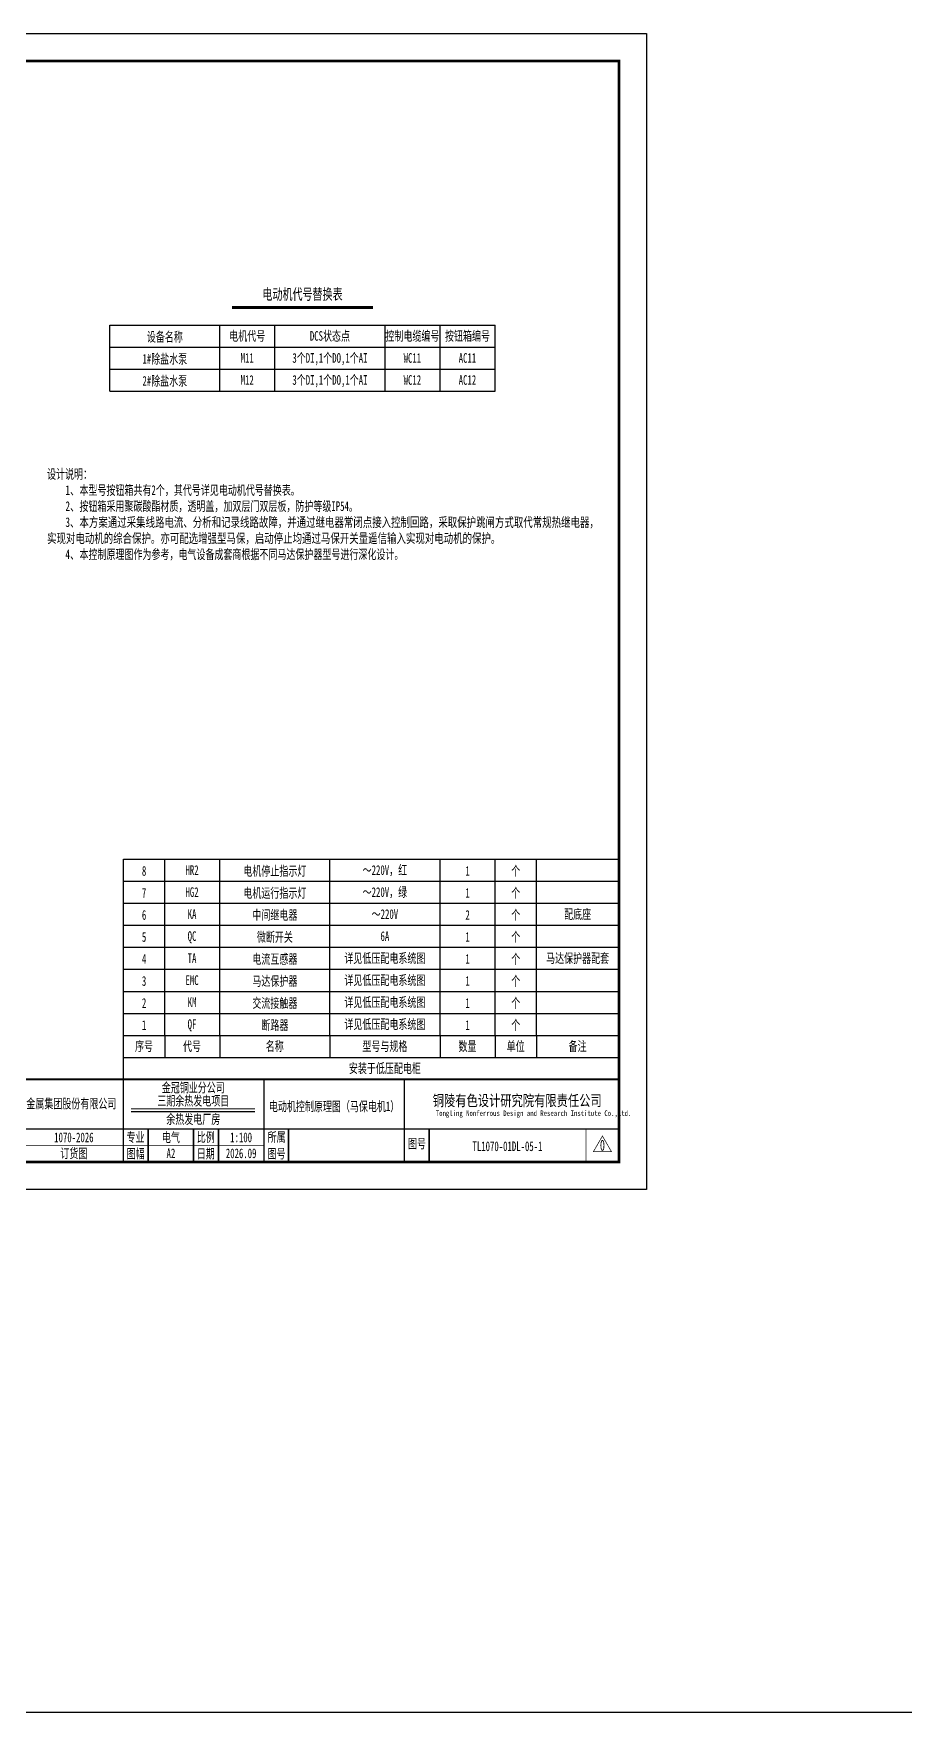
# Model space of a CAD drawing. Header units: millimetres. Extents: x -24326 to 675674, y 148048 to 606396.
# Drawn here: x 133110 to 164740, y 148048 to 209048 of the extents above; entities that cross this region are included whole.
import ezdxf
from ezdxf.enums import TextEntityAlignment as Align

# ---------------------------------------------------------------- set-up
doc = ezdxf.new("R2010")
doc.units = ezdxf.units.MM
doc.linetypes.add('常规', pattern=[20, 10, 0, 10])
doc.layers.add('CAXA0层', color=7, linetype='Continuous', lineweight=25)
doc.layers.add('SW', color=8, linetype='Continuous', lineweight=20)
for name, color, linetype in [('TEXT', 4, 'Continuous'), ('动力平面导线层', 3, '常规'), ('图框', 7, 'Continuous'), ('照明平面设备层', 1, 'Continuous')]:
    doc.layers.add(name, color=color, linetype=linetype)
doc.styles.add('HZ', font='simsun.ttf', dxfattribs={"width": 0.75})
doc.styles.add('标准', font='NSimSun.ttf', dxfattribs={"width": 0.667})

# ---------------------------------------------------------------- blocks, each defined once
blk = doc.blocks.new('3')
at = {"layer": 'TEXT', "color": 7, "lineweight": 25, "style": 'HZ', "width": 0.75}
for s, height, p in [('铜陵有色设计研究院有限责任公司', 400, (221501, 249018)), ('Tongling Nonferrous Design and Research Institute Co.,Ltd.', 200, (221613, 248659))]:
    blk.add_text(s, height=height, dxfattribs=at).set_placement(p)
blk = doc.blocks.new('铜陵有色图签02')
at = {"layer": '图框', "linetype": 'Continuous', "lineweight": 50}
for p, q in [((-38401, 3003), (-38401, 1)), ((-29100, 3001), (-29100, 0))]:
    blk.add_line(p, q, dxfattribs=at)
at = {"layer": '图框', "color": 7, "linetype": 'Continuous', "lineweight": 25}
for p, q in [((-36201, 3010), (-36201, 9)), ((-34701, 3010), (-34701, 9)), ((-33401, 3017), (-33401, 16)), ((-31901, 3017), (-31901, 16)), ((-30601, 3017), (-30601, 16)), ((-29100, 1201), (-37501, 1201))]:
    blk.add_line(p, q, dxfattribs=at)
at = {"layer": '图框', "color": 7, "linetype": 'Continuous', "lineweight": 35}
for p, q in [((-27300, 3001), (-27300, 1)), ((-21600, 1197), (-21600, -3)), ((-17100, 1200), (-17100, 0)), ((-15450, 0), (-15450, 1200)), ((-14550, 1200), (-14550, 0)), ((-12000, 1201), (-12000, 1)), ((-6900, 1202), (-6900, 2))]:
    blk.add_line(p, q, dxfattribs=at)
at = {"layer": '图框', "lineweight": 25}
blk.add_line((-17723, 1830), (-13223, 1830), dxfattribs=at)
at = {"layer": '图框', "lineweight": 70, "const_width": 70}
blk.add_lwpolyline([(-17980, 3001), (0, 3001), (-38401, 3001)], dxfattribs=at)
at = {"layer": '图框', "color": 7, "linetype": 'Continuous', "lineweight": 25, "const_width": 25}
for points in [[(-37501, 3000), (-37501, 0)], [(-25800, 3001), (-25800, 1)], [(-24300, 3001), (-24300, 1)], [(-23100, 2401), (-37501, 2401)], [(-23100, 1801), (-37501, 1801)], [(-12900, 600), (-18000, 600), (-37501, 600)], [(-23100, 1201), (-29100, 1201)], [(-602, 943), (-932, 371), (-272, 371), (-602, 943)]]:
    blk.add_lwpolyline(points, dxfattribs=at)
at = {"layer": '图框', "linetype": 'Continuous', "lineweight": 50, "const_width": 50}
for points in [[(-23100, 3001), (-23100, 1)], [(-18000, 3000), (-18000, 0)]]:
    blk.add_lwpolyline(points, dxfattribs=at)
at = {"layer": '图框', "lineweight": 50, "const_width": 50}
for points in [[(-12900, 3001), (-12900, 1)], [(-7800, 3001), (-7800, 1)], [(0, 3000), (0, 0)], [(-23100, 1200), (0, 1200)]]:
    blk.add_lwpolyline(points, dxfattribs=at)
at = {"layer": '图框', "lineweight": 25, "const_width": 35}
blk.add_lwpolyline([(-17723, 1930), (-13223, 1930)], dxfattribs=at)
at = {"layer": '图框', "color": 7, "linetype": 'Continuous', "lineweight": 35, "const_width": 25}
blk.add_lwpolyline([(-1200, 1201), (-1200, 0)], dxfattribs=at)
at = {"layer": '图框', "linetype": 'Continuous', "lineweight": 70, "const_width": 70}
blk.add_lwpolyline([(-38401, 1), (0, 0)], dxfattribs=at)
at = {"layer": '图框', "lineweight": 25}
blk.add_blockref('3', (-228268, -246986), dxfattribs=at)
at = {"layer": 'TEXT', "color": 7, "lineweight": 25, "style": '标准', "width": 0.667}
for s, height, p in [('总  图', 300, (-36862, 2555)), ('建  筑', 300, (-34062, 2562)), ('热  工', 300, (-31262, 2562)), ('项目负责人', 350, (-28197, 2541)), ('会', 300, (-37942, 2054)), ('冶  炼', 300, (-36862, 1955)), ('化  工', 300, (-34062, 1962)), ('给排水', 300, (-31262, 1962)), ('审  定', 350, (-28197, 1941)), ('签', 300, (-37942, 1404)), ('选  矿', 300, (-36862, 1355)), ('暖  通', 300, (-34062, 1362)), ('自  控', 300, (-31262, 1362)), ('审  核', 350, (-28197, 1341)), ('栏', 300, (-37942, 754)), ('采  矿', 300, (-36862, 754)), ('机  械', 300, (-34062, 761)), ('电  气', 300, (-31262, 761)), ('校  对', 350, (-28197, 741)), ('项目编号', 350, (-22343, 730)), ('专业', 350, (-17559, 730)), ('比例', 350, (-15009, 730)), ('所属', 350, (-12438, 730)), ('图号', 350, (-7339, 495)), ('专  业', 300, (-36862, 170)), ('签  字', 300, (-35449, 170)), ('专  业', 300, (-34062, 177)), ('签  字', 300, (-32649, 177)), ('专  业', 300, (-31262, 177)), ('签  字', 300, (-29849, 177)), ('设  计', 350, (-28197, 139)), ('设计阶段', 350, (-22343, 130)), ('图幅', 350, (-17559, 130)), ('日期', 350, (-15009, 130)), ('图号', 350, (-12438, 130))]:
    blk.add_text(s, height=height, dxfattribs=at).set_placement(p, align=Align.CENTER)

msp = doc.modelspace()

# ---------------------------------------------------------------- linework, layer by layer
at = {"color": 2, "linetype": 'ByBlock', "lineweight": -3, "ltscale": 100}
msp.add_line((675673.59742, 148047.80554), (-24326.40258, 148047.80554), dxfattribs=at)
at = {"layer": 'CAXA0层', "color": 2, "linetype": 'ByBlock', "lineweight": 40}
msp.add_line((140328.37559, 199123.65319), (145426.52087, 199123.65319), dxfattribs=at)
at = {"layer": 'CAXA0层', "color": 2, "linetype": 'ByBlock', "lineweight": 0}
msp.add_line((140328.37559, 199058.17027), (145426.52087, 199058.17027), dxfattribs=at)
at = {"layer": 'SW', "color": 7, "linetype": 'ByBlock', "lineweight": 25}
for p, q in [((135877.44823, 196055.65391), (135877.44823, 198455.65391)), ((139877.44823, 196055.65391), (139877.44823, 198455.65391)), ((141877.44823, 196055.65391), (141877.44823, 198455.65391)), ((145877.44823, 196055.65391), (145877.44823, 198455.65391)), ((147877.44823, 196055.65391), (147877.44823, 198455.65391)), ((149877.44823, 196055.65391), (149877.44823, 198455.65391)), ((136373.59742, 179048.21956), (137873.59742, 179048.21956)), ((136373.59742, 178248.21956), (136373.59742, 179048.21956)), ((137873.59742, 179048.21956), (139873.59742, 179048.21956)), ((137873.59742, 178248.21956), (137873.59742, 179048.21956)), ((139873.59742, 179048.21956), (143873.59742, 179048.21956)), ((139873.59742, 178248.21956), (139873.59742, 179048.21956)), ((143873.59742, 179048.21956), (147873.59742, 179048.21956)), ((143873.59742, 178248.21956), (143873.59742, 179048.21956)), ((147873.59742, 179048.21956), (149873.59742, 179048.21956)), ((147873.59742, 178248.21956), (147873.59742, 179048.21956)), ((149873.59742, 179048.21956), (151373.59742, 179048.21956)), ((149873.59742, 178248.21956), (149873.59742, 179048.21956)), ((151373.59742, 179048.21956), (154373.59742, 179048.21956)), ((151373.59742, 178248.21956), (151373.59742, 179048.21956)), ((136373.59742, 178248.21956), (137873.59742, 178248.21956)), ((136373.59742, 177448.21956), (136373.59742, 178248.21956)), ((137873.59742, 178248.21956), (139873.59742, 178248.21956)), ((137873.59742, 177448.21956), (137873.59742, 178248.21956)), ((139873.59742, 178248.21956), (143873.59742, 178248.21956)), ((139873.59742, 177448.21956), (139873.59742, 178248.21956)), ((143873.59742, 178248.21956), (147873.59742, 178248.21956)), ((143873.59742, 177448.21956), (143873.59742, 178248.21956)), ((147873.59742, 178248.21956), (149873.59742, 178248.21956)), ((147873.59742, 177448.21956), (147873.59742, 178248.21956)), ((149873.59742, 178248.21956), (151373.59742, 178248.21956)), ((149873.59742, 177448.21956), (149873.59742, 178248.21956)), ((151373.59742, 178248.21956), (154373.59742, 178248.21956)), ((151373.59742, 177448.21956), (151373.59742, 178248.21956)), ((136373.59742, 177448.21956), (137873.59742, 177448.21956)), ((136373.59742, 176648.21956), (136373.59742, 177448.21956)), ((137873.59742, 177448.21956), (139873.59742, 177448.21956)), ((137873.59742, 176648.21956), (137873.59742, 177448.21956)), ((139873.59742, 177448.21956), (143873.59742, 177448.21956)), ((139873.59742, 176648.21956), (139873.59742, 177448.21956)), ((143873.59742, 177448.21956), (147873.59742, 177448.21956)), ((143873.59742, 176648.21956), (143873.59742, 177448.21956)), ((147873.59742, 177448.21956), (149873.59742, 177448.21956)), ((147873.59742, 176648.21956), (147873.59742, 177448.21956)), ((149873.59742, 177448.21956), (151373.59742, 177448.21956)), ((149873.59742, 176648.21956), (149873.59742, 177448.21956)), ((151373.59742, 177448.21956), (154373.59742, 177448.21956)), ((151373.59742, 176648.21956), (151373.59742, 177448.21956)), ((136373.59742, 176648.21956), (137873.59742, 176648.21956)), ((136373.59742, 175848.21956), (136373.59742, 176648.21956)), ((137873.59742, 176648.21956), (139873.59742, 176648.21956)), ((137873.59742, 175848.21956), (137873.59742, 176648.21956)), ((139873.59742, 176648.21956), (143873.59742, 176648.21956)), ((139873.59742, 175848.21956), (139873.59742, 176648.21956)), ((143873.59742, 176648.21956), (147873.59742, 176648.21956)), ((143873.59742, 175848.21956), (143873.59742, 176648.21956)), ((147873.59742, 176648.21956), (149873.59742, 176648.21956)), ((147873.59742, 175848.21956), (147873.59742, 176648.21956)), ((149873.59742, 176648.21956), (151373.59742, 176648.21956)), ((149873.59742, 175848.21956), (149873.59742, 176648.21956)), ((151373.59742, 176648.21956), (154373.59742, 176648.21956)), ((151373.59742, 175848.21956), (151373.59742, 176648.21956)), ((136373.59742, 175848.21956), (137873.59742, 175848.21956)), ((136373.59742, 175048.21956), (136373.59742, 175848.21956)), ((137873.59742, 175848.21956), (139873.59742, 175848.21956)), ((137873.59742, 175048.21956), (137873.59742, 175848.21956)), ((139873.59742, 175848.21956), (143873.59742, 175848.21956)), ((139873.59742, 175048.21956), (139873.59742, 175848.21956)), ((143873.59742, 175848.21956), (147873.59742, 175848.21956)), ((143873.59742, 175048.21956), (143873.59742, 175848.21956)), ((147873.59742, 175848.21956), (149873.59742, 175848.21956)), ((147873.59742, 175048.21956), (147873.59742, 175848.21956)), ((149873.59742, 175848.21956), (151373.59742, 175848.21956)), ((149873.59742, 175048.21956), (149873.59742, 175848.21956)), ((151373.59742, 175848.21956), (154373.59742, 175848.21956)), ((151373.59742, 175048.21956), (151373.59742, 175848.21956)), ((136373.59742, 175048.21956), (137873.59742, 175048.21956)), ((136373.59742, 174248.21956), (136373.59742, 175048.21956)), ((137873.59742, 175048.21956), (139873.59742, 175048.21956)), ((137873.59742, 174248.21956), (137873.59742, 175048.21956)), ((139873.59742, 175048.21956), (143873.59742, 175048.21956)), ((139873.59742, 174248.21956), (139873.59742, 175048.21956)), ((143873.59742, 175048.21956), (147873.59742, 175048.21956)), ((143873.59742, 174248.21956), (143873.59742, 175048.21956)), ((147873.59742, 175048.21956), (149873.59742, 175048.21956)), ((147873.59742, 174248.21956), (147873.59742, 175048.21956)), ((149873.59742, 175048.21956), (151373.59742, 175048.21956)), ((149873.59742, 174248.21956), (149873.59742, 175048.21956)), ((151373.59742, 175048.21956), (154373.59742, 175048.21956)), ((151373.59742, 174248.21956), (151373.59742, 175048.21956)), ((136373.59742, 174248.21956), (137873.59742, 174248.21956)), ((136373.59742, 173448.21956), (136373.59742, 174248.21956)), ((137873.59742, 174248.21956), (139873.59742, 174248.21956)), ((137873.59742, 173448.21956), (137873.59742, 174248.21956)), ((139873.59742, 174248.21956), (143873.59742, 174248.21956)), ((139873.59742, 173448.21956), (139873.59742, 174248.21956)), ((143873.59742, 174248.21956), (147873.59742, 174248.21956)), ((143873.59742, 173448.21956), (143873.59742, 174248.21956)), ((147873.59742, 174248.21956), (149873.59742, 174248.21956)), ((147873.59742, 173448.21956), (147873.59742, 174248.21956)), ((149873.59742, 174248.21956), (151373.59742, 174248.21956)), ((149873.59742, 173448.21956), (149873.59742, 174248.21956)), ((151373.59742, 174248.21956), (154373.59742, 174248.21956)), ((151373.59742, 173448.21956), (151373.59742, 174248.21956)), ((136373.59742, 173448.21956), (137873.59742, 173448.21956)), ((136373.59742, 172648.21956), (136373.59742, 173448.21956)), ((137873.59742, 173448.21956), (139873.59742, 173448.21956)), ((137873.59742, 172648.21956), (137873.59742, 173448.21956)), ((139873.59742, 173448.21956), (143873.59742, 173448.21956)), ((139873.59742, 172648.21956), (139873.59742, 173448.21956)), ((143873.59742, 173448.21956), (147873.59742, 173448.21956)), ((143873.59742, 172648.21956), (143873.59742, 173448.21956)), ((147873.59742, 173448.21956), (149873.59742, 173448.21956)), ((147873.59742, 172648.21956), (147873.59742, 173448.21956)), ((149873.59742, 173448.21956), (151373.59742, 173448.21956)), ((149873.59742, 172648.21956), (149873.59742, 173448.21956)), ((151373.59742, 173448.21956), (154373.59742, 173448.21956)), ((151373.59742, 172648.21956), (151373.59742, 173448.21956)), ((136373.59742, 171848.21956), (136373.59742, 172648.21956)), ((136373.59742, 172648.21956), (154373.59742, 172648.21956)), ((137873.59742, 172648.21956), (137873.59742, 171848.21956)), ((139873.59742, 172648.21956), (139873.59742, 171848.21956)), ((143873.59742, 172648.21956), (143873.59742, 171848.21956)), ((147873.59742, 172648.21956), (147873.59742, 171848.21956)), ((149873.59742, 172648.21956), (149873.59742, 171848.21956)), ((151373.59742, 172648.21956), (151373.59742, 171848.21956)), ((136373.59742, 171848.21956), (154373.59742, 171848.21956)), ((136373.59742, 171048.21956), (136373.59742, 171848.21956))]:
    msp.add_line(p, q, dxfattribs=at)
at = {"layer": '动力平面导线层', "color": 0}
for p, q in [((135877.44823, 198455.65391), (149877.44823, 198455.65391)), ((135877.44823, 197655.65391), (149877.44823, 197655.65391)), ((135877.44823, 196855.65391), (149877.44823, 196855.65391)), ((135877.44823, 196055.65391), (149877.44823, 196055.65391))]:
    msp.add_line(p, q, dxfattribs=at)
at = {"layer": '图框', "linetype": 'Continuous', "lineweight": 100, "const_width": 100}
msp.add_lwpolyline([(98473.59742, 168047.80554), (154373.59742, 168047.80554), (154373.59742, 208047.80554), (98473.59742, 208047.80554)], close=True, dxfattribs=at)
at = {"layer": '照明平面设备层', "color": 0, "lineweight": -3, "ltscale": 100}
msp.add_lwpolyline([(95973.59742, 209047.80554), (155373.59742, 209047.80554), (155373.59742, 167047.80554), (95973.59742, 167047.80554)], close=True, dxfattribs=at)

# ---------------------------------------------------------------- block references
at = {"layer": '图框', "lineweight": 25}
msp.add_blockref('铜陵有色图签02', (154373.59742, 168047.80554), dxfattribs=at)

# ---------------------------------------------------------------- texts
at = {"layer": 'SW', "color": 2, "linetype": 'ByBlock', "lineweight": 25, "style": '标准', "width": 0.667}
msp.add_text('电动机代号替换表', height=400, dxfattribs=at).set_placement((142877.2205, 199378.66722), align=Align.CENTER)
at = {"layer": 'SW', "color": 7, "linetype": 'ByBlock', "lineweight": 25, "style": '标准', "width": 0.667}
for s, p in [('设备名称', (137877.44823, 197855.65391)), ('电机代号', (140868.59089, 197886.56735)), ('DCS状态点', (143873.59089, 197886.56735)), ('控制电缆编号', (146868.59089, 197886.56735)), ('按钮箱编号', (148868.59089, 197886.56735)), ('1#除盐水泵', (137877.44823, 197055.65391)), ('M11', (140868.59089, 197086.56735)), ('3个DI,1个DO,1个AI', (143873.59089, 197086.56735)), ('WC11', (146868.59089, 197086.56735)), ('AC11', (148868.59089, 197086.56735)), ('2#除盐水泵', (137877.44823, 196255.65391)), ('M12', (140868.59089, 196286.56735)), ('3个DI,1个DO,1个AI', (143873.59089, 196286.56735)), ('WC12', (146868.59089, 196286.56735)), ('AC12', (148868.59089, 196286.56735)), ('8', (137123.59742, 178448.21956)), ('HR2', (138864.74007, 178479.133)), ('电机停止指示灯', (141873.59742, 178448.21956)), ('～220V，红', (145869.74007, 178479.133)), ('1', (148873.59742, 178448.21956)), ('个', (150623.59742, 178448.21956)), ('7', (137123.59742, 177648.21956)), ('HG2', (138864.74007, 177679.133)), ('电机运行指示灯', (141873.59742, 177648.21956)), ('～220V，绿', (145869.74007, 177679.133)), ('1', (148873.59742, 177648.21956)), ('个', (150623.59742, 177648.21956)), ('6', (137123.59742, 176848.21956)), ('KA', (138864.74007, 176879.133)), ('中间继电器', (141873.59742, 176848.21956)), ('～220V', (145869.74007, 176879.133)), ('2', (148873.59742, 176848.21956)), ('个', (150623.59742, 176848.21956)), ('配底座', (152869.74007, 176879.133)), ('5', (137123.59742, 176048.21956)), ('QC', (138864.74007, 176079.133)), ('微断开关', (141873.59742, 176048.21956)), ('6A', (145869.74007, 176079.133)), ('1', (148873.59742, 176048.21956)), ('个', (150623.59742, 176048.21956)), ('详见低压配电系统图', (145869.74007, 175279.133)), ('马达保护器配套', (152869.74007, 175279.133)), ('4', (137123.59742, 175248.21956)), ('TA', (138864.74007, 175279.133)), ('电流互感器', (141873.59742, 175248.21956)), ('1', (148873.59742, 175248.21956)), ('个', (150623.59742, 175248.21956)), ('3', (137123.59742, 174448.21956)), ('EMC', (138864.74007, 174479.133)), ('马达保护器', (141873.59742, 174448.21956)), ('详见低压配电系统图', (145869.74007, 174479.133)), ('1', (148873.59742, 174448.21956)), ('个', (150623.59742, 174448.21956)), ('2', (137123.59742, 173648.21956)), ('KM', (138864.74007, 173679.133)), ('交流接触器', (141873.59742, 173648.21956)), ('详见低压配电系统图', (145869.74007, 173679.133)), ('1', (148873.59742, 173648.21956)), ('个', (150623.59742, 173648.21956)), ('断路器', (141873.59742, 172848.21956)), ('详见低压配电系统图', (145869.74007, 172879.133)), ('个', (150623.59742, 172848.21956)), ('1', (137123.59742, 172848.21956)), ('QF', (138864.74007, 172879.133)), ('1', (148873.59742, 172848.21956)), ('序号', (137121.74007, 172079.133)), ('代号', (138864.74007, 172079.133)), ('名称', (141869.74007, 172079.133)), ('型号与规格', (145869.74007, 172079.133)), ('数量', (148869.74007, 172079.133)), ('单位', (150619.74007, 172079.133)), ('备注', (152869.74007, 172079.133)), ('安装于低压配电柜', (145869.74007, 171279.133))]:
    msp.add_text(s, height=350, dxfattribs=at).set_placement(p, align=Align.CENTER)
at = {"layer": 'SW', "color": 4, "linetype": 'Continuous', "lineweight": 25, "style": '标准', "width": 0.667}
for s, height, p in [('金冠铜业分公司', 350, (138910.44932, 170576.69826)), ('铜陵有色金属集团股份有限公司', 350, (133827.45058, 169995.49497)), ('三期余热发电项目', 350, (138910.44932, 170098.57327)), ('电动机控制原理图（马保电机1）', 350, (144024.50883, 169894.71849)), ('余热发电厂房', 350, (138910.44932, 169430.29975)), ('1070-2026', 350, (134573.02114, 168767.48556)), ('电气', 350, (138097.77392, 168767.48556)), ('1:100', 350, (140647.77392, 168767.48556)), ('A2', 350, (138097.77392, 168187.78351)), ('2026.09', 350, (140647.77392, 168187.78351)), ('TL1070-01DL-05-1', 350, (150322.91182, 168444.2761)), ('0', 400, (153771.3699, 168455.76591))]:
    msp.add_text(s, height=height, dxfattribs=at).set_placement(p, align=Align.CENTER)
at = {"layer": 'SW', "color": 1, "linetype": 'Continuous', "lineweight": 25, "style": '标准', "width": 0.667}
msp.add_text('订货图', height=350, dxfattribs=at).set_placement((134573.02114, 168187.78351), align=Align.CENTER)
at = {"layer": 'SW', "color": 0, "linetype": 'ByBlock', "lineweight": 25, "insert": (133599.37214, 193220.35056), "char_height": 350, "width": 20122.0659489, "attachment_point": 1, "style": '标准'}
msp.add_mtext('设计说明：\\P{\\W0.7;    1、\\W0.667;\\C7;本型号按钮箱共有2个，其代号详见电动机代号替换表。\\P\\W0.7;\\C0;    2、\\W0.667;\\C7;按钮箱采用聚碳酸酯材质，透明盖，加双层门双层板，防护等级IP54。\\W0.7;\\C0;\\P    3、本方案通过采集线路电流、分析和记录线路故障，并通过继电器常闭点接入控制回路，采取保护跳闸方式取代常规热继电器，实现对电动机的综合保护。亦可配选增强型马保，启动停止均通过马保开关量遥信输入实现对电动机的保护。\\W0.667;\\C7;\\P\\W0.7;\\C0;    4、\\W0.667;\\C7;本控制原理图作为参考，电气设备成套商根据不同马达保护器型号进行深化设计。}', dxfattribs=at)

doc.saveas('drawing.dxf')
